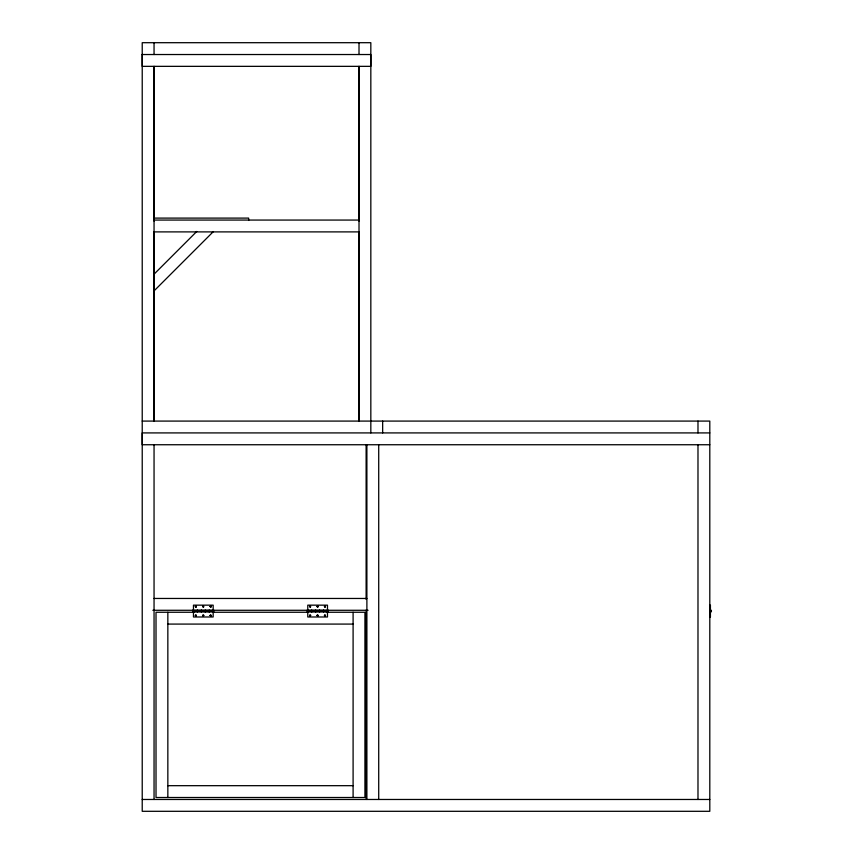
<?xml version="1.0" encoding="UTF-8"?>
<svg xmlns="http://www.w3.org/2000/svg" width="854" height="854" viewBox="0 0 854 854"><rect width="100%" height="100%" fill="white"/><g stroke="black" fill="none" stroke-linecap="round" stroke-linejoin="round"><path stroke-width="1.28" d="M154.051 420.926L154.051 231.722M154.051 221.069L154.051 66.516M327.477 610.162L327.477 605.155L307.771 605.155L307.771 616.983L327.477 616.983L327.477 610.087M359.011 420.926L359.011 231.722M359.011 221.069L359.011 66.516M710.154 611.069C712.994 609.575 708.809 613.076 711.425 611.069M154.051 274.177L196.783 231.445M154.051 290.904L213.404 231.551M154.051 218.101L248.642 218.101L248.642 220.46M154.051 220.065L359.011 220.065M154.051 231.893L359.011 231.893M142.223 421.086L709.802 421.086L709.802 811.3L142.223 811.3L142.223 42.7L370.828 42.7L370.828 432.914M709.802 432.914L142.223 432.914L142.223 444.742L709.802 444.742M154.051 598.462L366.889 598.462M709.802 605.155L710.421 605.155L710.421 610.162M152.855 610.279L368.085 610.279M193.463 610.429L213.169 610.429M307.771 610.429L327.477 610.429M193.463 611.069L213.169 611.069L213.169 605.155L193.463 605.155L193.463 616.983L213.169 616.983L213.169 610.087M307.771 611.069L327.477 611.069M193.463 611.976L213.169 611.976M307.771 611.976L327.477 611.976M194.498 612.254L156.015 612.254L156.015 797.508L364.925 797.508L364.925 612.254L326.441 612.254M213.158 612.254L307.782 612.254M709.802 616.983L710.421 616.983L710.421 611.976M167.843 624.082L353.097 624.082M167.843 785.68L353.097 785.68M142.223 799.472L709.802 799.472M710.795 610.429L710.795 611.71M697.985 421.086L697.985 432.914M697.985 444.742L697.985 799.472M382.656 421.086L382.656 432.914M378.717 444.742L378.717 799.472M366.889 444.742L366.889 799.472M366.12 444.902L366.12 599.455M366.12 610.119L366.12 799.312M359.011 42.7L359.011 54.528M359.011 66.345L359.011 421.086M353.097 612.254L353.097 797.508M328.096 610.087L328.096 612.051M323.538 610.087L323.538 612.051M319.588 610.087L319.588 612.051M315.649 610.087L315.649 612.051M311.71 610.087L311.71 612.051M307.152 610.087L307.152 612.051M213.788 610.087L213.788 612.051M209.23 610.087L209.23 612.051M205.291 610.087L205.291 612.051M201.352 610.087L201.352 612.051M197.402 610.087L197.402 612.051M192.844 610.087L192.844 612.051M167.843 612.254L167.843 797.508M154.051 42.7L154.051 54.528M154.051 66.345L154.051 421.086M154.051 444.742L154.051 799.472M142.223 54.528L142.223 66.345L370.828 66.345L370.828 54.528L142.223 54.528M195.31 606.479C196.068 608.827 197.146 604.813 195.31 606.479M195.555 606.543L196.26 606.735L195.555 606.543M195.31 615.35C196.068 617.698 197.146 613.684 195.31 615.35M195.555 615.414L196.26 615.595L195.555 615.414M202.718 606.479C203.476 608.827 204.554 604.813 202.718 606.479M202.964 606.543L203.636 606.82L202.996 606.447M202.718 615.35C203.476 617.698 204.554 613.684 202.718 615.35M202.964 615.414L203.679 615.595L202.964 615.414M210.116 606.479C210.863 608.827 211.941 604.813 210.116 606.479M210.351 606.543L211.066 606.735L210.351 606.543M210.116 615.35C210.863 617.698 211.941 613.684 210.116 615.35M210.351 615.414L211.066 615.595L210.351 615.414M309.618 606.479C310.376 608.827 311.443 604.813 309.618 606.479M309.853 606.543L310.536 606.82L309.895 606.447M309.618 615.35C310.333 617.698 311.507 613.684 309.618 615.35M309.853 615.414L310.568 615.595L309.853 615.414M317.026 606.479C317.784 608.827 318.852 604.813 317.026 606.479M317.261 606.543L317.944 606.82L317.304 606.447M317.026 615.35C317.784 617.698 318.852 613.684 317.026 615.35M317.261 615.414L317.976 615.595L317.261 615.414M324.413 606.479C325.171 608.827 326.249 604.813 324.413 606.479M324.659 606.543L325.331 606.82L324.691 606.447M324.413 615.35C325.171 617.698 326.249 613.684 324.413 615.35M324.659 615.414L325.374 615.595L324.659 615.414M709.834 610.813C711.04 614.581 712.77 608.155 709.834 610.813"/></g></svg>
